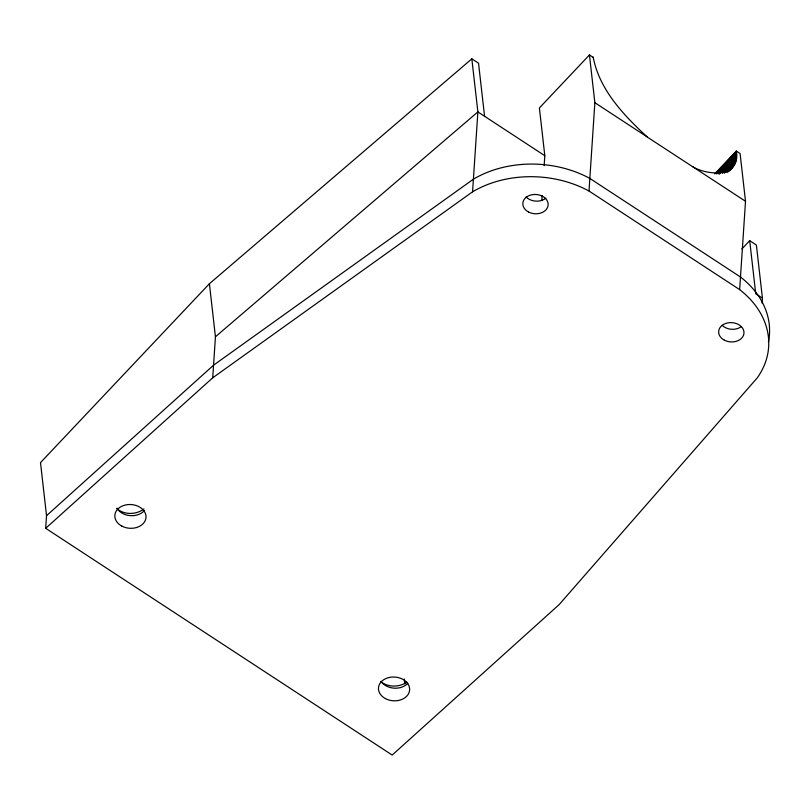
<?xml version="1.0" encoding="UTF-8"?>
<svg xmlns="http://www.w3.org/2000/svg" width="810" height="810" viewBox="0 0 810 810"><rect width="100%" height="100%" fill="white"/><g stroke="black" fill="none" stroke-linecap="round" stroke-linejoin="round"><path stroke-width="1.21" d="M593.173 57.075C599.329 89.839 623.933 115.526 647.635 137.315L693.076 166.971C708.537 175.871 741.018 177.663 736.31 151.055L714.734 173.907M736.31 151.055L740.087 153.535L745.514 201.295L739.651 289.615A96.957 73.832 3.8 0 1 757.117 378.027L559.204 604.543L392.182 755.062L45.694 528.312L46.535 515.697L40.5 462.632L209.405 283.733L471.835 58.836L478.538 63.21L484.572 116.286M45.694 528.312L212.716 377.804L215.44 336.798L209.405 283.733M212.716 377.804L472.564 191.818L477.88 111.901L471.835 58.836M541.839 200.576L542.173 195.585M544.158 165.675L544.816 155.712L539.389 107.953L589.437 54.938L593.214 57.409M739.651 289.615L589.002 191.028L594.864 102.698L589.437 54.938M762.088 303.102L762.423 298.11L756.388 245.045L749.696 240.661L741.889 248.933M715.645 173.33L736.351 151.399M716.637 173.968L736.482 152.948M718.419 173.644L736.543 154.447M719.27 174.18L736.533 155.905M721.781 172.844L736.442 157.302M722.49 173.279L736.29 158.649M723.988 172.743L736.067 159.945M724.555 173.067L735.774 161.19M725.922 172.429L735.409 162.375M727.208 171.73L734.974 163.498M727.329 172.165L734.478 164.572M728.301 171.528L733.9 165.584M728.352 171.74L733.263 166.526M730.053 170.07L732.554 167.417M46.535 515.697L213.556 365.188L473.404 179.192A97.757 74.439 3.8 0 1 589.842 178.413L740.492 277A96.957 73.832 3.8 0 1 768.396 342.144M215.44 336.798L477.88 111.901L544.816 155.712M594.864 102.698L647.301 137.011M693.076 166.971L745.514 201.295M762.423 298.11L755.73 293.736L749.696 240.661M404.251 678.912L404.818 683.842M741.423 326.511A12.687 9.659 3.8 0 1 722.176 325.337M545.859 198.136A12.687 9.659 3.8 0 1 526.095 196.921M472.564 191.818A97.757 74.439 3.8 0 1 589.002 191.028M143.957 508.953A19.511 16.332 -6.5 0 1 116.883 508.67M406.893 682.152A19.673 16.463 -6.5 0 1 380.963 681.767M407.805 683.336A15.613 11.887 3.8 0 1 381.004 681.342M144.494 510.462A15.613 11.887 3.8 0 1 130.147 515.626A15.613 11.887 3.8 0 1 116.994 508.194M724.342 340.159A12.687 9.659 3.8 0 0 743.965 333.204A12.687 9.659 3.8 0 0 725.638 323.474A12.687 9.659 3.8 0 0 724.342 340.159M528.505 211.997A12.687 9.659 3.8 0 0 548.127 205.041A12.687 9.659 3.8 0 0 529.811 195.321A12.687 9.659 3.8 0 0 528.505 211.997M385.438 698.605A15.613 11.887 3.8 0 0 409.617 690.09A15.613 11.887 3.8 0 0 387.099 678.081A15.613 11.887 3.8 0 0 385.438 698.605M121.885 526.125A15.613 11.887 3.8 0 0 146.002 517.499A15.613 11.887 3.8 0 0 123.393 505.592A15.613 11.887 3.8 0 0 121.885 526.125"/></g></svg>
